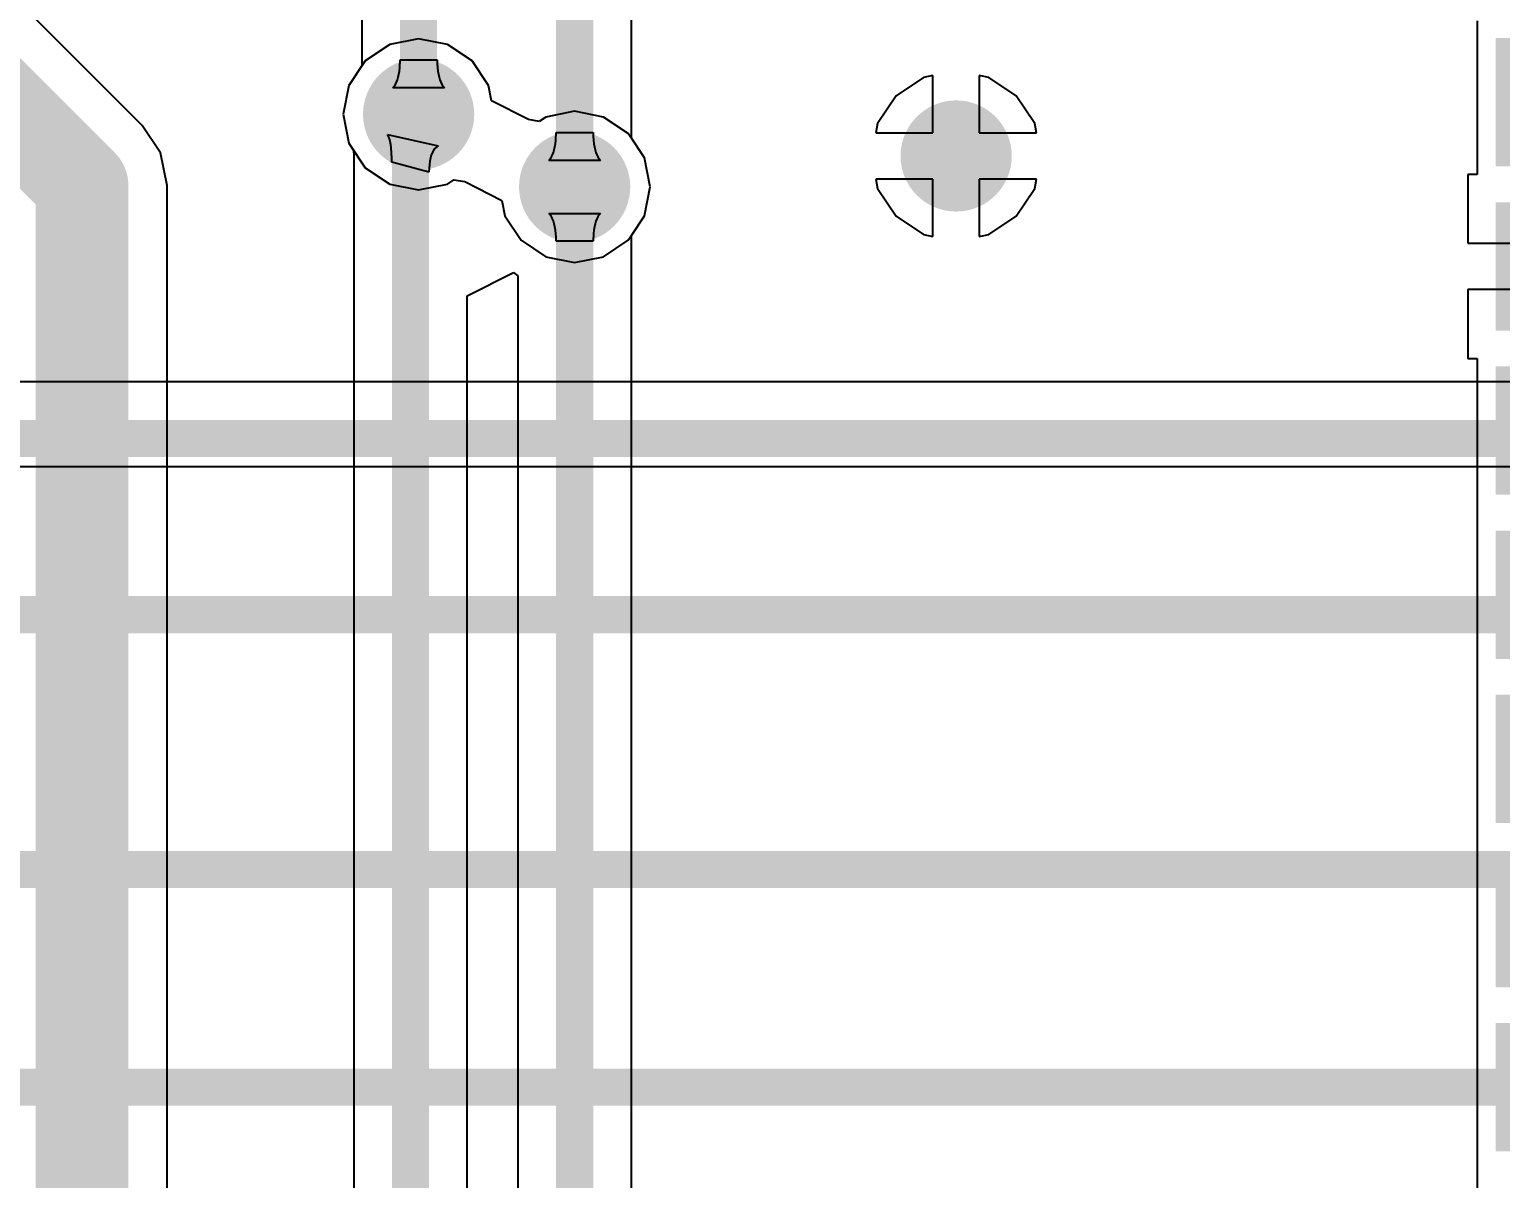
# Model space of a CAD drawing. Header units: millimetres. Extents: x -48 to 118, y -9 to 132.
# Drawn here: x 64.87 to 72.94, y 60.81 to 67.11 of the extents above; entities that cross this region are included whole.
import ezdxf

# ---------------------------------------------------------------- set-up
doc = ezdxf.new("R2010")
doc.units = ezdxf.units.MM
for name, color, linetype in [('BottomLayer', 5, 'Continuous'), ('BottomSolder', 6, 'Continuous'), ('MultiLayer', 9, 'Continuous'), ('TopLayer', 1, 'Continuous'), ('TopSolder', 216, 'Continuous'), ('ViaHoleLayer', 16, 'Continuous')]:
    doc.layers.add(name, color=color, linetype=linetype)
doc.dimstyles.new('ISO-25', dxfattribs={"dimtxt": 2.5, "dimasz": 2.5, "dimexe": 1.25, "dimexo": 0.625, "dimtad": 1, "dimtxsty": 'Standard', "dimcen": 2.5, "dimadec": 0, "dimazin": 0, "dimtfac": 1, "dimtmove": 0, "dimatfit": 3, "dimfxl": 1, "dimarcsym": 0})

# ---------------------------------------------------------------- blocks, each defined once
blk = doc.blocks.new('AP6210_B_140')
at = {"layer": 'BottomSolder'}
for points in [[(3.6734, -2.1016), (4.3766, -2.1016), (3.6734, -0.5484), (4.3766, -0.5484)], [(4.5734, -2.1016), (5.2766, -2.1016), (4.5734, -0.5484), (5.2766, -0.5484)], [(5.4734, -2.1016), (6.1766, -2.1016), (5.4734, -0.5484), (6.1766, -0.5484)], [(6.3734, -2.1016), (7.0766, -2.1016), (6.3734, -0.5484), (7.0766, -0.5484)], [(7.2734, -2.1016), (7.9766, -2.1016), (7.2734, -0.5484), (7.9766, -0.5484)], [(8.1734, -2.1016), (8.8766, -2.1016), (8.1734, -0.5484), (8.8766, -0.5484)], [(9.0734, -2.1016), (9.7766, -2.1016), (9.0734, -0.5484), (9.7766, -0.5484)]]:
    blk.add_solid(points, dxfattribs=at)
blk = doc.blocks.new('*D193')
at = {"color": 0, "lineweight": -2, "transparency": 16777216}
for p, q in [((60.9358, 111.1431), (60.9358, 125.9347)), ((68.353, 106.1431), (60.9358, 111.1431)), ((68.353, 95.88), (68.353, 106.1431))]:
    blk.add_line(p, q, dxfattribs=at)
at = {"layer": 'Defpoints', "color": 0, "transparency": 16777216}
for p in [(60.9358, 116.1431), (68.353, 95.255), (45.339, 44.069)]:
    blk.add_point(p, dxfattribs=at)
at = {"color": 0, "transparency": 16777216, "insert": (58.8525, 121.3514), "char_height": 2.5, "attachment_point": 5, "rotation": 90}
blk.add_mtext('23,01', dxfattribs=at)
blk = doc.blocks.new('*D194')
at = {"color": 0, "lineweight": -2, "transparency": 16777216}
for p, q in [((68.21, 115.4487), (68.21, 130.657)), ((75.145, 110.4487), (68.21, 115.4487)), ((75.145, 95.884), (75.145, 110.4487))]:
    blk.add_line(p, q, dxfattribs=at)
at = {"layer": 'Defpoints', "color": 0, "transparency": 16777216}
for p in [(68.21, 120.4487), (75.145, 95.259), (45.339, 44.069)]:
    blk.add_point(p, dxfattribs=at)
at = {"color": 0, "transparency": 16777216, "insert": (66.1267, 125.8653), "char_height": 2.5, "attachment_point": 5, "rotation": 90}
blk.add_mtext('29,81', dxfattribs=at)
blk = doc.blocks.new('*D195')
at = {"color": 0, "lineweight": -2, "transparency": 16777216}
for p, q in [((79.0796, 115.1077), (79.0796, 131.1494)), ((87.702, 110.1077), (79.0796, 115.1077)), ((87.702, 95.884), (87.702, 110.1077))]:
    blk.add_line(p, q, dxfattribs=at)
at = {"layer": 'Defpoints', "color": 0, "transparency": 16777216}
for p in [(79.0796, 120.1077), (87.702, 95.259), (45.339, 44.069)]:
    blk.add_point(p, dxfattribs=at)
at = {"color": 0, "transparency": 16777216, "insert": (76.9963, 125.9411), "char_height": 2.5, "attachment_point": 5, "rotation": 90}
blk.add_mtext('42,36', dxfattribs=at)
blk = doc.blocks.new('*D196')
at = {"color": 0, "lineweight": -2, "transparency": 16777216}
for p, q in [((93.5064, 116.4219), (93.5064, 132.0469)), ((100.357, 111.4219), (93.5064, 116.4219)), ((100.357, 95.884), (100.357, 111.4219))]:
    blk.add_line(p, q, dxfattribs=at)
at = {"layer": 'Defpoints', "color": 0, "transparency": 16777216}
for p in [(93.5064, 121.4219), (100.357, 95.259), (45.339, 44.069)]:
    blk.add_point(p, dxfattribs=at)
at = {"color": 0, "transparency": 16777216, "insert": (91.423, 127.0469), "char_height": 2.5, "attachment_point": 5, "rotation": 90}
blk.add_mtext('55,02', dxfattribs=at)

msp = doc.modelspace()

# ---------------------------------------------------------------- linework, layer by layer
at = {"layer": 'BottomLayer'}
for p, q in [((65.49, 66.5888), (64.2704, 67.8084)), ((65.49, 66.5888), (64.2704, 67.8084)), ((72.8072, 67.1624), (72.8072, 66.3196)), ((72.8072, 67.1624), (72.8072, 66.3196)), ((66.8466, 67.0324), (66.7122, 66.9426)), ((66.8466, 67.0324), (66.7122, 66.9426)), ((67.0052, 67.064), (66.8466, 67.0324)), ((67.0052, 67.064), (66.8466, 67.0324)), ((67.1638, 67.0324), (67.0052, 67.064)), ((67.1638, 67.0324), (67.0052, 67.064)), ((67.2982, 66.9426), (67.1638, 67.0324)), ((67.2982, 66.9426), (67.1638, 67.0324)), ((66.7122, 66.9426), (66.6224, 66.8082)), ((66.7122, 66.9426), (66.6224, 66.8082)), ((67.388, 66.8082), (67.2982, 66.9426)), ((67.388, 66.8082), (67.2982, 66.9426)), ((69.7732, 66.8517), (69.622, 66.7506)), ((69.7732, 66.8517), (69.622, 66.7506)), ((69.8246, 66.8619), (69.7732, 66.8517)), ((69.8246, 66.8619), (69.7732, 66.8517)), ((69.8246, 66.548), (69.8246, 66.8619)), ((69.8246, 66.548), (69.8246, 66.8619)), ((70.13, 66.8517), (70.0786, 66.8619)), ((70.0786, 66.8619), (70.0786, 66.548)), ((70.13, 66.8517), (70.0786, 66.8619)), ((70.0786, 66.8619), (70.0786, 66.548)), ((70.2812, 66.7506), (70.13, 66.8517)), ((70.2812, 66.7506), (70.13, 66.8517)), ((66.6224, 66.8082), (66.5908, 66.6496)), ((66.6224, 66.8082), (66.5908, 66.6496)), ((67.4048, 66.7236), (67.388, 66.8082)), ((67.4048, 66.7236), (67.388, 66.8082)), ((67.6073, 66.6201), (67.4048, 66.7236)), ((67.6073, 66.6201), (67.4048, 66.7236)), ((69.622, 66.7506), (69.5209, 66.5994)), ((69.622, 66.7506), (69.5209, 66.5994)), ((70.3823, 66.5994), (70.2812, 66.7506)), ((70.3823, 66.5994), (70.2812, 66.7506)), ((66.5908, 66.6496), (66.6224, 66.491)), ((66.5908, 66.6496), (66.6224, 66.491)), ((67.6665, 66.6108), (67.6073, 66.6201)), ((67.6665, 66.6108), (67.6073, 66.6201)), ((67.7018, 66.6344), (67.6665, 66.6108)), ((67.7018, 66.6344), (67.6665, 66.6108)), ((67.8604, 66.6659), (67.7018, 66.6344)), ((67.8604, 66.6659), (67.7018, 66.6344)), ((68.019, 66.6344), (67.8604, 66.6659)), ((68.019, 66.6344), (67.8604, 66.6659)), ((68.1534, 66.5446), (68.019, 66.6344)), ((68.1534, 66.5446), (68.019, 66.6344)), ((65.5911, 66.4376), (65.49, 66.5888)), ((65.5911, 66.4376), (65.49, 66.5888)), ((66.8391, 66.5311), (66.8345, 66.5394)), ((66.8345, 66.5394), (67.1119, 66.4767)), ((66.8432, 66.5213), (66.8391, 66.5311)), ((68.2432, 66.4102), (68.1534, 66.5446)), ((68.2432, 66.4102), (68.1534, 66.5446)), ((69.5209, 66.5994), (69.5107, 66.548)), ((69.5209, 66.5994), (69.5107, 66.548)), ((69.5107, 66.548), (69.8246, 66.548)), ((69.5107, 66.548), (69.8246, 66.548)), ((70.0786, 66.548), (70.3925, 66.548)), ((70.0786, 66.548), (70.3925, 66.548)), ((70.3925, 66.548), (70.3823, 66.5994)), ((70.3925, 66.548), (70.3823, 66.5994)), ((66.6224, 66.491), (66.6469, 66.4544)), ((66.6224, 66.491), (66.6469, 66.4544)), ((66.6469, 66.4544), (66.6485, 66.4468)), ((66.6469, 66.4544), (66.6485, 66.4468)), ((66.6485, 66.4468), (66.6486, 66.4458)), ((66.6485, 66.4468), (66.6486, 66.4458)), ((66.8469, 66.5098), (66.8432, 66.5213)), ((66.8527, 66.4824), (66.8469, 66.5098)), ((66.8549, 66.4664), (66.8527, 66.4824)), ((66.8586, 66.409), (66.8549, 66.4664)), ((67.0865, 66.4508), (67.08, 66.4388)), ((67.094, 66.4611), (67.0865, 66.4508)), ((67.1025, 66.4697), (67.094, 66.4611)), ((67.1119, 66.4767), (67.1025, 66.4697)), ((65.6266, 66.2592), (65.5911, 66.4376)), ((65.6266, 66.2592), (65.5911, 66.4376)), ((66.6486, 66.4458), (66.6496, 66.4299)), ((66.6486, 66.4458), (66.6496, 66.4299)), ((66.6496, 66.4299), (66.6496, 58.938)), ((66.6496, 66.4299), (66.6496, 58.938)), ((66.8588, 66.3868), (66.8586, 66.409)), ((67.062, 66.3326), (66.8588, 66.3868)), ((67.064, 66.3746), (67.0625, 66.3544)), ((67.0665, 66.3931), (67.064, 66.3746)), ((67.07, 66.41), (67.0665, 66.3931)), ((67.0745, 66.4252), (67.07, 66.41)), ((67.08, 66.4388), (67.0745, 66.4252)), ((68.2748, 66.2516), (68.2432, 66.4102)), ((68.2748, 66.2516), (68.2432, 66.4102)), ((67.0625, 66.3544), (67.062, 66.3326)), ((69.8246, 66.294), (69.5107, 66.294)), ((69.5107, 66.294), (69.5209, 66.2426)), ((69.8246, 66.294), (69.5107, 66.294)), ((69.5107, 66.294), (69.5209, 66.2426)), ((69.8246, 65.9801), (69.8246, 66.294)), ((69.8246, 65.9801), (69.8246, 66.294)), ((70.3925, 66.294), (70.0786, 66.294)), ((70.0786, 66.294), (70.0786, 65.9801)), ((70.3925, 66.294), (70.0786, 66.294)), ((70.0786, 66.294), (70.0786, 65.9801)), ((70.3823, 66.2426), (70.3925, 66.294)), ((70.3823, 66.2426), (70.3925, 66.294)), ((72.8072, 66.3196), (72.7564, 66.3196)), ((72.7564, 66.3196), (72.7564, 65.9426)), ((72.8072, 66.3196), (72.7564, 66.3196)), ((72.7564, 66.3196), (72.7564, 65.9426)), ((65.6266, 58.9334), (65.6266, 66.2592)), ((65.6266, 58.9334), (65.6266, 66.2592)), ((68.2432, 66.093), (68.2748, 66.2516)), ((68.2432, 66.093), (68.2748, 66.2516)), ((69.5209, 66.2426), (69.622, 66.0914)), ((69.5209, 66.2426), (69.622, 66.0914)), ((70.2812, 66.0914), (70.3823, 66.2426)), ((70.2812, 66.0914), (70.3823, 66.2426)), ((67.7259, 66.0978), (67.7182, 66.1065)), ((67.7182, 66.1065), (68.0027, 66.1065)), ((67.7328, 66.0876), (67.7259, 66.0978)), ((67.7389, 66.076), (67.7328, 66.0876)), ((67.7442, 66.0629), (67.7389, 66.076)), ((67.7487, 66.0484), (67.7442, 66.0629)), ((67.7523, 66.0323), (67.7487, 66.0484)), ((67.9722, 66.0484), (67.9685, 66.0323)), ((67.9766, 66.0629), (67.9722, 66.0484)), ((67.9819, 66.076), (67.9766, 66.0629)), ((67.988, 66.0876), (67.9819, 66.076)), ((67.9949, 66.0978), (67.988, 66.0876)), ((68.0027, 66.1065), (67.9949, 66.0978)), ((68.1712, 65.9852), (68.2432, 66.093)), ((68.1712, 65.9852), (68.2432, 66.093)), ((69.622, 66.0914), (69.7732, 65.9903)), ((69.622, 66.0914), (69.7732, 65.9903)), ((70.13, 65.9903), (70.2812, 66.0914)), ((70.13, 65.9903), (70.2812, 66.0914)), ((67.7552, 66.0149), (67.7523, 66.0323)), ((67.7584, 65.9755), (67.7552, 66.0149)), ((67.7588, 65.9537), (67.7584, 65.9755)), ((67.9636, 65.9959), (67.962, 65.9537)), ((67.9657, 66.0149), (67.9636, 65.9959)), ((67.9685, 66.0323), (67.9657, 66.0149)), ((68.1712, 58.1688), (68.1712, 65.9852)), ((68.1712, 58.1688), (68.1712, 65.9852)), ((69.7732, 65.9903), (69.8246, 65.9801)), ((69.7732, 65.9903), (69.8246, 65.9801)), ((70.0786, 65.9801), (70.13, 65.9903)), ((70.0786, 65.9801), (70.13, 65.9903)), ((67.962, 65.9537), (67.7588, 65.9537)), ((72.7564, 65.9426), (73.6854, 65.9426)), ((72.7564, 65.9426), (73.6854, 65.9426)), ((67.2712, 65.6541), (67.5252, 65.782)), ((67.2712, 65.6541), (67.5252, 65.782)), ((67.5252, 65.782), (67.5496, 65.7638)), ((67.5252, 65.782), (67.5496, 65.7638)), ((67.5496, 65.7638), (67.5496, 58.1688)), ((67.5496, 65.7638), (67.5496, 58.1688)), ((67.2712, 58.1688), (67.2712, 65.6541)), ((67.2712, 58.1688), (67.2712, 65.6541)), ((73.6854, 65.6886), (72.7564, 65.6886)), ((72.7564, 65.6886), (72.7564, 65.3116)), ((73.6854, 65.6886), (72.7564, 65.6886)), ((72.7564, 65.6886), (72.7564, 65.3116)), ((72.7564, 65.3116), (72.8072, 65.3116)), ((72.7564, 65.3116), (72.8072, 65.3116)), ((72.8072, 65.3116), (72.8072, 64.4624)), ((72.8072, 65.3116), (72.8072, 64.4624)), ((72.8072, 64.4624), (72.8072, 63.5624)), ((72.8072, 64.4624), (72.8072, 63.5624)), ((72.8072, 63.5624), (72.8072, 62.6624)), ((72.8072, 63.5624), (72.8072, 62.6624)), ((72.8072, 62.6624), (72.8072, 61.7624)), ((72.8072, 62.6624), (72.8072, 61.7624)), ((72.8072, 61.7624), (72.8072, 60.8624)), ((72.8072, 61.7624), (72.8072, 60.8624)), ((72.8072, 60.8624), (72.8072, 59.9624)), ((72.8072, 60.8624), (72.8072, 59.9624))]:
    msp.add_line(p, q, dxfattribs=at)
for points, const_width in [([(63.804, 67.6156), (65.1604, 66.2592)], 0.508), ([(66.9604, 66.6048), (67.0052, 66.6496)], 0.2032), ([(66.9604, 57.2906), (66.9604, 66.6048)], 0.2032), ([(65.1604, 57.2906), (65.1604, 66.2592)], 0.508), ([(67.8604, 57.2906), (67.8604, 66.2516)], 0.2032)]:
    msp.add_lwpolyline(points, dxfattribs=dict(at, const_width=const_width))
for points, const_width in [([(66.9036, 66.6496, 1), (67.1068, 66.6496, 1)], 0.2032), ([(66.9096, 66.6048, 1), (67.0112, 66.6048, 1)], 0.1016), ([(66.9096, 66.6048, 1), (67.0112, 66.6048, 1)], 0.1016), ([(66.9544, 66.6496, 1), (67.056, 66.6496, 1)], 0.1016), ([(69.85, 66.421, 1), (70.0532, 66.421, 1)], 0.2032), ([(65.0334, 66.2592, 1), (65.2874, 66.2592, 1)], 0.254), ([(65.0334, 66.2592, 1), (65.2874, 66.2592, 1)], 0.254), ([(67.7588, 66.2516, 1), (67.962, 66.2516, 1)], 0.2032), ([(67.8096, 66.2516, 1), (67.9112, 66.2516, 1)], 0.1016)]:
    msp.add_lwpolyline(points, format="xyb", close=True, dxfattribs=dict(at, const_width=const_width))
at = {"layer": 'BottomSolder', "const_width": 0.3048}
for points in [[(66.8528, 66.6496, 1), (67.1576, 66.6496, 1)], [(69.7992, 66.421, 1), (70.104, 66.421, 1)], [(67.708, 66.2516, 1), (68.0128, 66.2516, 1)]]:
    msp.add_lwpolyline(points, format="xyb", close=True, dxfattribs=at)
at = {"layer": 'MultiLayer', "const_width": 0.2032}
for points in [[(66.9036, 66.6496, 1), (67.1068, 66.6496, 1)], [(69.85, 66.421, 1), (70.0532, 66.421, 1)], [(67.7588, 66.2516, 1), (67.962, 66.2516, 1)]]:
    msp.add_lwpolyline(points, format="xyb", close=True, dxfattribs=at)
at = {"layer": 'TopLayer'}
for p, q in [((68.1712, 66.518), (68.1712, 77.4599)), ((66.6944, 76.8007), (66.6944, 66.916)), ((66.902, 66.9052), (66.9036, 66.9475)), ((66.9036, 66.9475), (67.1068, 66.9475)), ((67.1068, 66.9475), (67.1072, 66.9256)), ((66.6944, 66.916), (66.6224, 66.8082)), ((66.889, 66.8383), (66.8934, 66.8528)), ((66.8934, 66.8528), (66.8971, 66.8688)), ((66.8971, 66.8688), (66.8999, 66.8863)), ((66.8999, 66.8863), (66.902, 66.9052)), ((67.1072, 66.9256), (67.1105, 66.8863)), ((67.1105, 66.8863), (67.1133, 66.8688)), ((67.1133, 66.8688), (67.117, 66.8528)), ((67.117, 66.8528), (67.1214, 66.8383)), ((69.7732, 66.8517), (69.622, 66.7506)), ((69.8246, 66.8619), (69.7732, 66.8517)), ((69.8246, 66.548), (69.8246, 66.8619)), ((70.13, 66.8517), (70.0786, 66.8619)), ((70.0786, 66.8619), (70.0786, 66.548)), ((70.2812, 66.7506), (70.13, 66.8517)), ((66.6224, 66.8082), (66.5908, 66.6496)), ((66.863, 66.7947), (66.8707, 66.8034)), ((67.1474, 66.7947), (66.863, 66.7947)), ((66.8707, 66.8034), (66.8776, 66.8136)), ((66.8776, 66.8136), (66.8837, 66.8252)), ((66.8837, 66.8252), (66.889, 66.8383)), ((67.1214, 66.8383), (67.1267, 66.8252)), ((67.1267, 66.8252), (67.1328, 66.8136)), ((67.1328, 66.8136), (67.1397, 66.8034)), ((67.1397, 66.8034), (67.1474, 66.7947)), ((69.622, 66.7506), (69.5209, 66.5994)), ((70.3823, 66.5994), (70.2812, 66.7506)), ((66.5908, 66.6496), (66.6224, 66.491)), ((67.7572, 66.5072), (67.7588, 66.5495)), ((67.7588, 66.5495), (67.962, 66.5495)), ((67.962, 66.5495), (67.9624, 66.5276)), ((67.9624, 66.5276), (67.9657, 66.4883)), ((69.5209, 66.5994), (69.5107, 66.548)), ((69.5107, 66.548), (69.8246, 66.548)), ((70.0786, 66.548), (70.3925, 66.548)), ((70.3925, 66.548), (70.3823, 66.5994)), ((66.6224, 66.491), (66.7122, 66.3566)), ((67.7442, 66.4403), (67.7487, 66.4548)), ((67.7487, 66.4548), (67.7523, 66.4708)), ((67.7523, 66.4708), (67.7552, 66.4883)), ((67.7552, 66.4883), (67.7572, 66.5072)), ((67.9657, 66.4883), (67.9685, 66.4708)), ((67.9685, 66.4708), (67.9722, 66.4548)), ((67.9722, 66.4548), (67.9766, 66.4403)), ((68.2432, 66.4102), (68.1712, 66.518)), ((67.7182, 66.3967), (67.7259, 66.4054)), ((68.0027, 66.3967), (67.7182, 66.3967)), ((67.7259, 66.4054), (67.7328, 66.4156)), ((67.7328, 66.4156), (67.7389, 66.4272)), ((67.7389, 66.4272), (67.7442, 66.4403)), ((67.9766, 66.4403), (67.9819, 66.4272)), ((67.9819, 66.4272), (67.988, 66.4156)), ((67.988, 66.4156), (67.9949, 66.4054)), ((67.9949, 66.4054), (68.0027, 66.3967)), ((68.2748, 66.2516), (68.2432, 66.4102)), ((66.7122, 66.3566), (66.8466, 66.2668)), ((67.1638, 66.2668), (67.1991, 66.2904)), ((67.1991, 66.2904), (67.2583, 66.2811)), ((69.8246, 66.294), (69.5107, 66.294)), ((69.5107, 66.294), (69.5209, 66.2426)), ((69.8246, 65.9801), (69.8246, 66.294)), ((70.3925, 66.294), (70.0786, 66.294)), ((70.0786, 66.294), (70.0786, 65.9801)), ((70.3823, 66.2426), (70.3925, 66.294)), ((66.8466, 66.2668), (67.0052, 66.2352)), ((67.0052, 66.2352), (67.1638, 66.2668)), ((67.2583, 66.2811), (67.4608, 66.1775)), ((68.2432, 66.093), (68.2748, 66.2516)), ((69.5209, 66.2426), (69.622, 66.0914)), ((70.2812, 66.0914), (70.3823, 66.2426)), ((67.4608, 66.1775), (67.4776, 66.093)), ((67.4776, 66.093), (67.5674, 65.9586)), ((68.1534, 65.9586), (68.2432, 66.093)), ((69.622, 66.0914), (69.7732, 65.9903)), ((70.13, 65.9903), (70.2812, 66.0914)), ((69.7732, 65.9903), (69.8246, 65.9801)), ((70.0786, 65.9801), (70.13, 65.9903)), ((67.5674, 65.9586), (67.7018, 65.8688)), ((68.019, 65.8688), (68.1534, 65.9586)), ((67.7018, 65.8688), (67.8604, 65.8372)), ((67.8604, 65.8372), (68.019, 65.8688)), ((76.5774, 65.1824), (63.6648, 65.1824)), ((61.6204, 64.7192), (81.6864, 64.7192))]:
    msp.add_line(p, q, dxfattribs=at)
at = {"layer": 'TopLayer', "const_width": 0.2032}
for points in [[(67.8604, 66.2516), (67.8604, 77.5886)], [(67.0052, 66.6496), (67.0052, 77.3081)], [(63.3984, 64.8716), (81.6102, 64.8716)], [(63.246, 63.9064), (81.6102, 63.9064)], [(63.5, 62.5094), (80.7212, 62.5094)], [(63.1698, 61.3156), (73.0504, 61.3156)]]:
    msp.add_lwpolyline(points, dxfattribs=at)
at = {"layer": 'TopLayer'}
for points, const_width in [([(66.9036, 66.6496, 1), (67.1068, 66.6496, 1)], 0.2032), ([(66.9544, 66.6496, 1), (67.056, 66.6496, 1)], 0.1016), ([(69.85, 66.421, 1), (70.0532, 66.421, 1)], 0.2032), ([(67.7588, 66.2516, 1), (67.962, 66.2516, 1)], 0.2032), ([(67.8096, 66.2516, 1), (67.9112, 66.2516, 1)], 0.1016)]:
    msp.add_lwpolyline(points, format="xyb", close=True, dxfattribs=dict(at, const_width=const_width))
at = {"layer": 'TopSolder', "const_width": 0.3048}
for points in [[(66.8528, 66.6496, 1), (67.1576, 66.6496, 1)], [(69.7992, 66.421, 1), (70.104, 66.421, 1)], [(67.708, 66.2516, 1), (68.0128, 66.2516, 1)]]:
    msp.add_lwpolyline(points, format="xyb", close=True, dxfattribs=at)
at = {"layer": 'ViaHoleLayer', "const_width": 0.1016}
for points in [[(66.9544, 66.6496, 1), (67.056, 66.6496, 1)], [(69.9008, 66.421, 1), (70.0024, 66.421, 1)], [(67.8096, 66.2516, 1), (67.9112, 66.2516, 1)]]:
    msp.add_lwpolyline(points, format="xyb", close=True, dxfattribs=at)

# ---------------------------------------------------------------- block references
at = {"rotation": 90}
msp.add_blockref('AP6210_B_140', (72.3604, 57.2906), dxfattribs=at)

# ---------------------------------------------------------------- dimensions: what is measured, and where the dimension line sits
for feature_location, offset, picture, middle in [((100.357, 95.259), (-6.8506, 26.1629), '*D196', (91.423, 127.0469)), ((87.702, 95.259), (-8.6223, 24.8487), '*D195', (76.9963, 125.9411)), ((75.145, 95.259), (-6.935, 25.1897), '*D194', (66.1267, 125.8653)), ((68.353, 95.255), (-7.4172, 20.8881), '*D193', (58.8525, 121.3514))]:
    dim = msp.add_ordinate_dim(feature_location=feature_location, offset=offset, dtype=1, origin=(45.339, 44.069), dimstyle='ISO-25')
    dim.commit()
    dim.dimension.update_dxf_attribs({"geometry": picture, "text_midpoint": middle})

doc.saveas('drawing.dxf')
